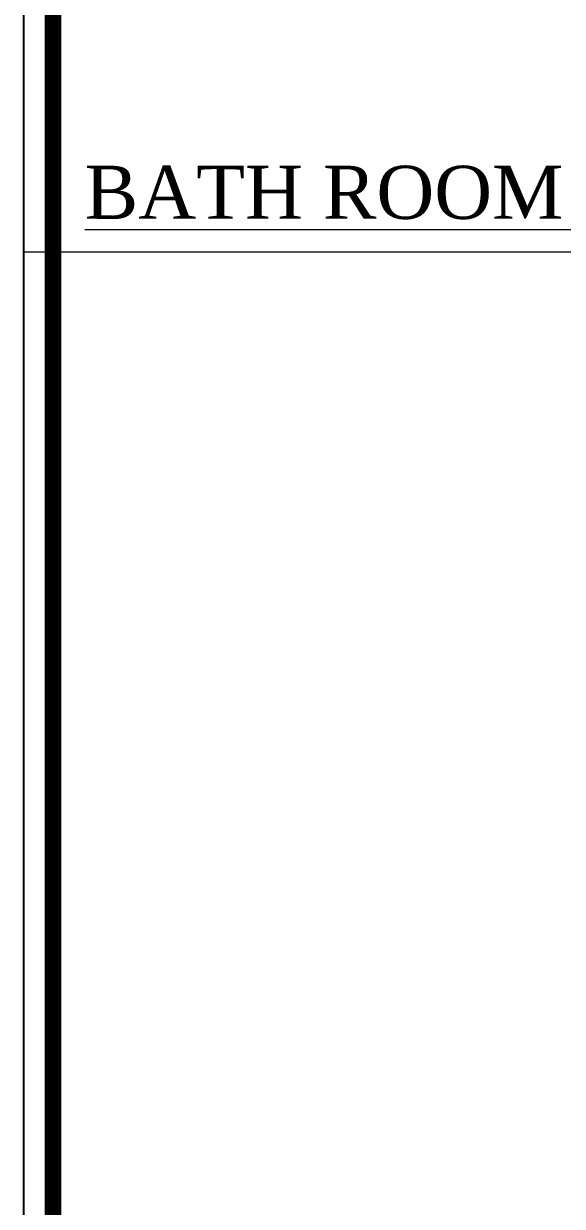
# Model space of a CAD drawing. Header units: centimetres. Extents: x 7997 to 116674, y 1017 to 13844.
# Drawn here: x 46694 to 46979, y 9261 to 9884 of the extents above; entities that cross this region are included whole.
import ezdxf
from ezdxf.enums import TextEntityAlignment as Align

# ---------------------------------------------------------------- set-up
doc = ezdxf.new("R2010")
doc.units = ezdxf.units.CM
doc.header["$LTSCALE"] = 200
doc.layers.add('DIM', color=11, linetype='Continuous')
for name, color, linetype, lineweight in [('HA', 251, 'Continuous', 0), ('HAT', 8, 'Continuous', 9), ('TITLE', 7, 'Continuous', 20)]:
    doc.layers.add(name, color=color, linetype=linetype, lineweight=lineweight)
doc.styles.add('TT1', font='times.ttf', dxfattribs={"width": 0.8, "height": 40})

# ---------------------------------------------------------------- blocks, each defined once
blk = doc.blocks.new('08-TITLE SHEET-selattin', base_point=(45714.8, -203081.4))
at = {"color": 0}
blk.add_lwpolyline([(51244.8, -203081.4), (45714.8, -203081.4), (45714.8, -206921.4), (51244.8, -206921.4)], close=True, dxfattribs=at)
at = {"color": 0, "linetype": 'ByBlock', "const_width": 17}
blk.add_lwpolyline([(45744.3, -206891.9), (51215.3, -206891.9), (51215.3, -203110.8), (45744.3, -203110.8)], close=True, dxfattribs=at)
at = {"layer": 'HA', "ltscale": 1.2}
blk.add_lwpolyline([(45714.8, -203081.4), (51244.8, -203081.4), (51244.8, -206921.4), (45714.8, -206921.4)], close=True, dxfattribs=at)

msp = doc.modelspace()

# ---------------------------------------------------------------- linework, layer by layer
at = {"linetype": 'Continuous'}
msp.add_lwpolyline([(46694.4457, 8756.0841), (49597.6957, 8756.0841), (49597.6957, 10772.0841), (46694.4457, 10772.0841)], close=True, dxfattribs=at)
at = {"layer": 'HAT'}
msp.add_line((49210.6693, 9764.0841), (46694.4457, 9764.0841), dxfattribs=at)

# ---------------------------------------------------------------- block references
at = {"layer": 'DIM', "color": 0, "linetype": 'Continuous', "xscale": 0.5250000000000014, "yscale": 0.5250000000000014, "zscale": 0.5250000000000014}
msp.add_blockref('08-TITLE SHEET-selattin', (46694.4457, 10772.0841), dxfattribs=at)

# ---------------------------------------------------------------- texts
at = {"layer": 'TITLE', "style": 'TT1'}
msp.add_text('%%UBATH ROOM DETAIL-01', height=28, dxfattribs=at).set_placement((46962.8171, 9795.5854), align=Align.MIDDLE)

doc.saveas('drawing.dxf')
